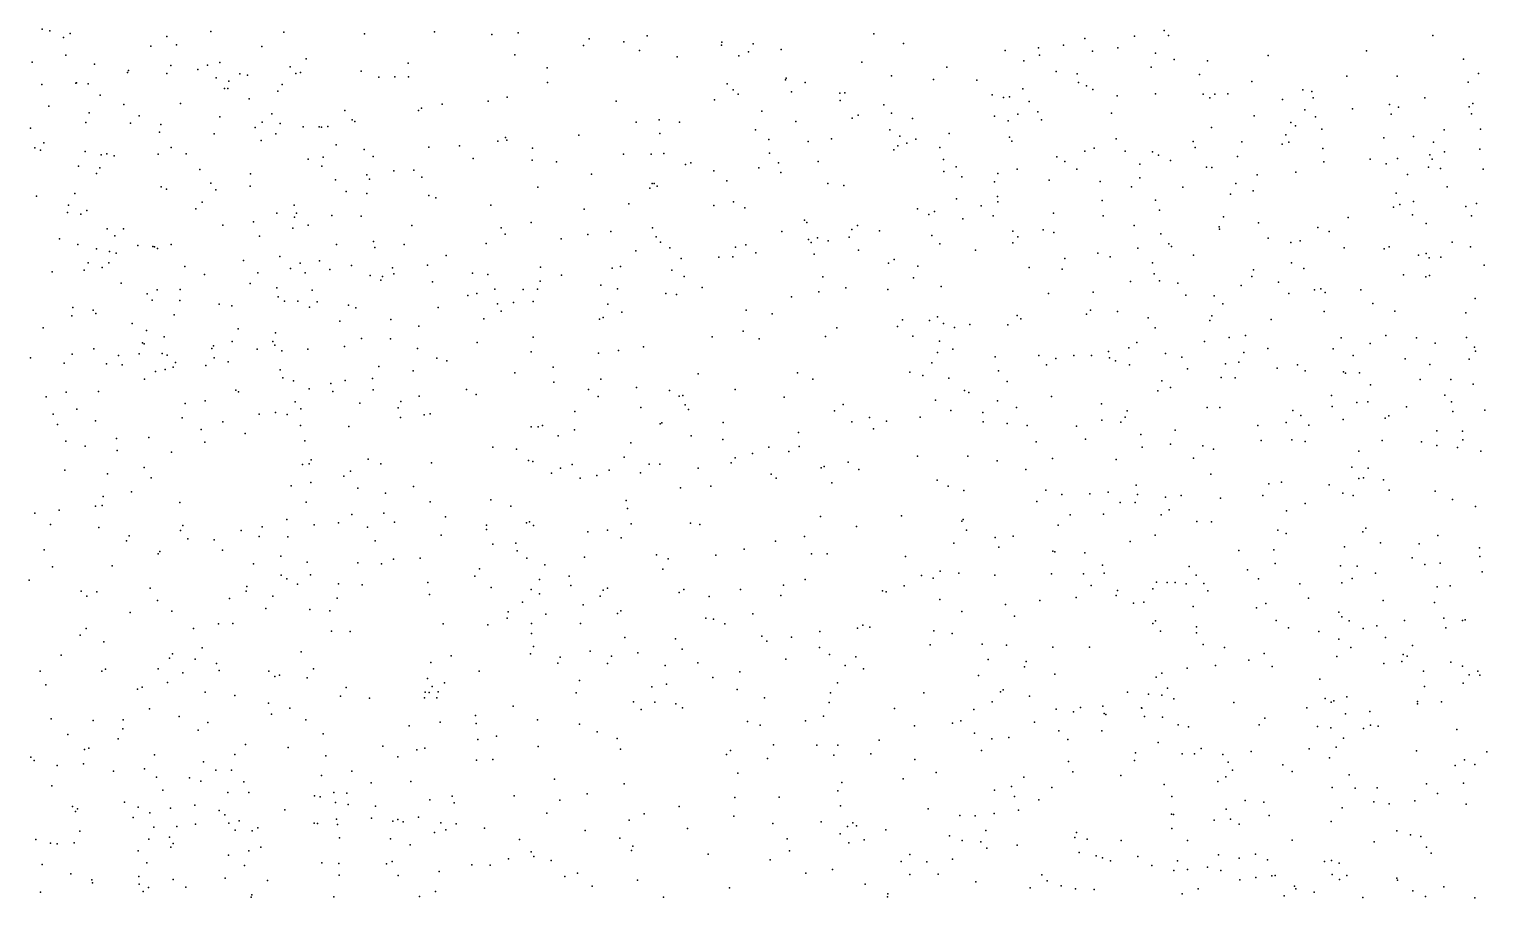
# Model space of a CAD drawing. Header units: metres. Extents: x -23.9 to 23.9, y -28.5 to 28.5.
# Drawn here: x 0 to 5.97, y 10.7 to 14.25 of the extents above; entities that cross this region are included whole.
import ezdxf

# ---------------------------------------------------------------- set-up
doc = ezdxf.new("R2010")
doc.units = ezdxf.units.M

msp = doc.modelspace()

# ---------------------------------------------------------------- linework, layer by layer
for p in [(0.0565, 14.2529, -14.2271), (0.0873, 14.246, 8.8233), (0.1436, 14.2189, -22.5882), (0.1702, 14.2345, 22.9099), (0.5672, 14.2222, -13.3144), (0.7467, 14.2429, 3.2691), (1.0461, 14.2408, 15.2876), (1.3763, 14.2333, -18.1049), (1.6631, 14.242, -26.8884), (1.8976, 14.2306, 2.5474), (2.0065, 14.2383, 6.0344), (2.2969, 14.213, -27.1264), (2.535, 14.2262, -16.9284), (3.4632, 14.2343, 5.5449), (4.3277, 14.2141, -15.9981), (4.5301, 14.2245, 14.833), (4.6525, 14.2472, 11.8706), (4.6702, 14.2273, -21.9468), (5.7531, 14.2266, -4.8214), (0.5012, 14.1835, -14.8777), (0.6062, 14.1887, -23.8839), (0.9554, 14.1816, -19.5739), (2.2738, 14.1854, 10.6928), (2.4383, 14.2006, -21.3395), (2.5027, 14.1652, 3.9692), (2.8385, 14.187, -22.3778), (2.8398, 14.2003, -25.9195), (2.9491, 14.16, 10.4048), (2.9685, 14.1929, 4.0828), (3.0832, 14.1692, -21.1179), (3.5838, 14.1947, 8.8284), (4.0011, 14.1659, 11.3462), (4.1368, 14.177, -14.4572), (4.2393, 14.1876, 3.9416), (4.3589, 14.1624, 12.5011), (4.4629, 14.1766, 3.6493), (4.6161, 14.1542, -10.8974), (5.4813, 14.1643, -9.1238), (0.0155, 14.1184, 20.1609), (0.1534, 14.1464, 22.5652), (0.2699, 14.1095, 3.1659), (0.5834, 14.1047, 2.8891), (0.7338, 14.1055, 15.5261), (0.7835, 14.1165, 15.0295), (1.0713, 14.0988, -20.3213), (1.137, 14.131, 6.936), (1.5556, 14.1131, 14.7433), (1.9925, 14.1472, 6.8659), (2.1254, 14.094, -10.7723), (2.6568, 14.14, -15.7821), (2.9105, 14.1434, -10.6276), (3.4131, 14.1183, -13.8118), (3.7616, 14.0977, 9.3967), (4.0766, 14.1227, 14.027), (4.1419, 14.146, -24.7317), (4.5989, 14.0973, 7.756), (4.693, 14.1284, -23.3164), (4.8291, 14.1226, -18.7751), (5.0785, 14.1452, 9.2881), (5.8783, 14.1305, -7.9907), (0.1962, 14.0329, 6.9659), (0.4058, 14.0752, 11.6443), (0.4093, 14.084, -17.0794), (0.5665, 14.071, 7.4217), (0.6934, 14.0883, 19.2948), (0.7694, 14.054, -26.6811), (0.8203, 14.0406, -22.5928), (0.8663, 14.07, -10.8782), (0.8978, 14.0643, 10.7608), (1.095, 14.0707, 3.1799), (1.1141, 14.0758, -10.4012), (1.3624, 14.0816, -9.869), (1.4354, 14.0559, 10.4798), (1.5006, 14.0572, -18.837), (1.5566, 14.0575, 5.9154), (2.1257, 14.0352, 3.5208), (3.101, 14.0449, -17.3031), (3.1036, 14.0522, 9.6008), (3.1809, 14.0341, -15.1655), (3.5348, 14.062, -7.9272), (3.7071, 14.0471, -21.4566), (3.8841, 14.044, 13.4687), (4.2099, 14.0802, 14.835), (4.2956, 14.0694, 12.8456), (4.3012, 14.0344, 6.3968), (4.7966, 14.0675, 4.825), (5.0109, 14.0383, 7.9919), (5.4004, 14.0603, -22.2946), (5.6071, 14.06, 6.5231), (5.8973, 14.0362, 12.3873), (5.9395, 14.0711, -13.0153), (0.0551, 14.0257, -23.3756), (0.1937, 14.0315, 8.4177), (0.2444, 14.0284, -13.638), (0.2936, 13.983, 9.6885), (0.8025, 14.0096, 18.9404), (0.8166, 14.0096, 6.0124), (1.0216, 13.9992, 9.4962), (1.0386, 14.0268, 19.2942), (1.9611, 13.9743, 6.2593), (2.8615, 14.0287, 9.934), (2.8869, 14.0044, 8.5625), (2.9072, 13.9867, -22.87), (3.1254, 13.9969, 8.145), (3.324, 13.9902, -10.3369), (3.3443, 13.9917, 7.4164), (3.9475, 13.9835, -7.6238), (3.9939, 13.9732, -15.0614), (4.018, 13.9754, 5.5826), (4.0734, 14.009, -17.9346), (4.3335, 14.0206, 6.0393), (4.3604, 14.0063, -21.476), (4.459, 13.9799, 11.3193), (4.6165, 13.9877, -9.6439), (4.8114, 13.9871, 12.0991), (4.8603, 13.9866, 3.5728), (4.9132, 13.9883, 14.9071), (5.2206, 14.0046, 12.258), (5.2572, 13.9983, -7.305), (0.0829, 13.9372, -13.188), (0.3907, 13.9438, 19.0173), (0.6229, 13.9488, 6.6163), (0.9047, 13.9671, -16.2338), (1.2957, 13.9193, -13.8034), (1.5981, 13.9194, 3.7675), (1.6105, 13.9288, 15.473), (1.6946, 13.9455, -10.2463), (1.8824, 13.9581, 14.4932), (2.4067, 13.9585, -21.9359), (2.8096, 13.9633, 8.9331), (3.0039, 13.9171, -8.2482), (3.3247, 13.9603, -16.3002), (3.5043, 13.9425, -17.9957), (4.0986, 13.9571, 8.0521), (4.1346, 13.9141, -13.1907), (4.8386, 13.9715, -23.9602), (5.1374, 13.9649, -16.0907), (5.2286, 13.9224, 3.7448), (5.2626, 13.9718, -21.8275), (5.423, 13.9267, 4.3393), (5.5752, 13.9447, -8.6487), (5.6123, 13.9334, 14.4234), (5.7203, 13.9711, 3.4476), (5.902, 13.9352, -24.0666), (5.9162, 13.9489, -14.3831), (0.2349, 13.8709, -25.384), (0.249, 13.9102, 3.5094), (0.4177, 13.8685, -15.3931), (0.4528, 13.8986, 6.2059), (0.5416, 13.862, 7.1428), (0.7836, 13.8941, -24.9056), (0.9568, 13.8721, -12.8231), (0.9963, 13.9064, 15.8805), (1.031, 13.8672, 11.6121), (1.2265, 13.8538, 3.6268), (1.3254, 13.8821, 13.4507), (1.3371, 13.875, 15.8416), (2.4888, 13.8727, -15.0784), (2.5839, 13.881, -23.2295), (2.6665, 13.8724, 4.0627), (3.1436, 13.8751, 11.8295), (3.3743, 13.8891, 2.9447), (3.3985, 13.9011, 5.5347), (3.5358, 13.9089, 11.6612), (3.6217, 13.8873, 9.1306), (3.9572, 13.897, 14.6387), (4.0129, 13.8776, 13.7778), (4.0524, 13.9052, 8.6559), (4.1492, 13.8816, -26.06), (4.4369, 13.9091, 4.5373), (5.0206, 13.8982, -3.7986), (5.1708, 13.8706, -5.7035), (5.1903, 13.8568, 4.6005), (5.2725, 13.8945, -25.1177), (5.5823, 13.9046, -14.8658), (5.9114, 13.9064, -20.97), (0.0088, 13.8481, -20.5228), (0.5361, 13.8306, 11.1459), (0.7601, 13.8245, 9.8888), (0.9283, 13.8506, 14.6295), (0.9536, 13.7973, 10.1881), (1.0138, 13.8249, -23.9735), (1.1246, 13.8527, -15.0482), (1.1908, 13.8526, 11.1662), (1.2005, 13.8512, 2.6374), (1.9233, 13.7944, -23.1876), (1.954, 13.8095, -22.0009), (1.9593, 13.798, -16.9579), (2.2545, 13.8193, -9.5147), (2.5865, 13.8258, -8.5804), (2.9786, 13.8401, 10.5773), (3.0325, 13.8013, 5.9514), (3.29, 13.8037, -13.3805), (3.5286, 13.8413, 3.6364), (3.5696, 13.8142, 8.5104), (3.6348, 13.8019, 7.7195), (3.7718, 13.826, 11.4229), (4.019, 13.8111, 13.2471), (4.0276, 13.7938, 6.6993), (4.4556, 13.8036, -18.6027), (4.8462, 13.8503, -3.2968), (5.1504, 13.8201, -21.3785), (5.2974, 13.8435, 14.584), (5.5519, 13.8082, 3.8944), (5.6737, 13.814, -4.2787), (5.799, 13.8405, -9.2723), (5.9477, 13.844, 13.0694), (0.0264, 13.7671, -14.0787), (0.0497, 13.7569, 10.3083), (0.063, 13.7872, 9.4162), (0.2325, 13.7521, -26.1898), (0.2984, 13.7378, 10.6267), (0.3216, 13.7428, 9.1037), (0.3509, 13.7341, -16.1727), (0.5316, 13.7408, 5.8588), (0.5852, 13.7685, 15.7421), (0.6454, 13.7427, 14.7904), (1.2598, 13.7793, 9.8934), (1.3749, 13.7608, -16.3854), (1.6405, 13.7691, -22.3788), (1.7656, 13.7756, 13.6725), (2.0644, 13.765, -25.8854), (2.4376, 13.7412, 1.1103), (2.5505, 13.7409, -21.0664), (2.603, 13.7434, -27.0556), (3.0352, 13.7458, -25.8025), (3.1937, 13.7929, 4.0088), (3.5445, 13.7585, 1.4665), (3.5617, 13.7748, 7.2114), (3.5978, 13.7857, -14.2539), (3.7332, 13.769, -11.1926), (4.3266, 13.7535, -20.6602), (4.3656, 13.7652, 7.4703), (4.4928, 13.7531, 15.0672), (4.6041, 13.7503, 12.7183), (4.629, 13.7371, -7.2635), (4.7705, 13.7928, -12.882), (4.7789, 13.7679, 4.5966), (4.9696, 13.7922, -15.5579), (5.1349, 13.782, 12.5882), (5.1624, 13.7907, 9.3646), (5.3015, 13.7641, -18.4071), (5.7404, 13.7385, 9.5314), (5.7553, 13.7898, 5.9073), (5.8, 13.7508, -2.2118), (5.9456, 13.761, 13.7142), (0.2054, 13.6918, 16.1427), (0.2925, 13.6845, 16.6822), (0.7021, 13.6778, 10.3983), (1.1457, 13.7202, -19.8907), (1.2011, 13.6917, 18.8103), (1.2067, 13.7292, 19.6642), (1.4121, 13.732, -10.8025), (1.5789, 13.675, -13.3209), (1.8222, 13.7232, -20.4718), (2.0639, 13.716, 1.4828), (2.1633, 13.7098, -10.206), (2.6915, 13.699, -10.8746), (2.7135, 13.706, 8.5224), (2.9919, 13.6858, 9.6527), (3.0725, 13.7057, 2.8276), (3.2342, 13.7108, 12.1412), (3.7482, 13.719, -15.4459), (3.8006, 13.6894, 8.7344), (4.0504, 13.6794, -21.9548), (4.213, 13.7306, 8.3413), (4.2451, 13.7112, 5.5721), (4.295, 13.6791, -7.718), (4.5522, 13.6997, 4.1273), (4.6776, 13.7145, 8.1188), (4.8256, 13.688, -2.4588), (4.847, 13.6861, -18.0704), (4.953, 13.732, 8.7506), (5.3062, 13.7092, 6.8561), (5.496, 13.7213, -12.7965), (5.561, 13.7013, -10.4089), (5.6075, 13.723, 7.0508), (5.7348, 13.6883, -18.112), (5.7505, 13.7208, 8.287), (5.7841, 13.6819, -12.2029), (5.9593, 13.6802, 4.4895), (0.2781, 13.6618, -19.4491), (0.7475, 13.6224, -15.943), (0.9099, 13.6609, 14.2344), (1.2576, 13.636, -20.3463), (1.3863, 13.6565, -18.2635), (1.3968, 13.6391, 19.1601), (1.4966, 13.6724, -12.7672), (1.611, 13.647, 14.8953), (2.3059, 13.6596, 2.8465), (2.5547, 13.6212, 9.0027), (2.5632, 13.6205, -9.0512), (2.8078, 13.6726, 11.6531), (2.8602, 13.6321, 10.0053), (3.0818, 13.6657, 6.3439), (3.2738, 13.6204, 1.6661), (3.7491, 13.6703, 1.0158), (3.8227, 13.6485, -10.0369), (3.9569, 13.6272, 7.2633), (3.9704, 13.6616, 7.6193), (4.1804, 13.6341, 6.3993), (4.3905, 13.629, -25.233), (4.5524, 13.6445, 8.6355), (4.9461, 13.6215, -13.684), (5.0334, 13.6571, 4.0187), (5.1921, 13.6668, -4.5862), (5.6488, 13.6581, 3.585), (0.033, 13.5692, -15.7836), (0.1894, 13.5794, 8.5628), (0.5441, 13.6068, 18.6395), (0.5651, 13.5983, 10.865), (0.7681, 13.5954, 19.9185), (0.9088, 13.6107, 16.317), (1.3017, 13.5877, 10.8873), (1.3862, 13.5803, -18.772), (1.6397, 13.5721, 14.3213), (1.6688, 13.5623, -11.154), (2.086, 13.6066, 0.8844), (2.545, 13.6013, 3.86), (2.5756, 13.6101, 1.6417), (3.3401, 13.6133, 6.6396), (3.802, 13.558, -13.4124), (3.9691, 13.5673, -13.8893), (4.5182, 13.6072, -15.0269), (4.729, 13.6056, 9.9713), (4.9244, 13.5772, -18.6165), (5.017, 13.5913, -11.7267), (5.602, 13.5819, -3.7407), (5.8109, 13.607, 14.4169), (0.1601, 13.5017, 9.6159), (0.1645, 13.5327, 10.9014), (0.2139, 13.4952, 18.856), (0.2393, 13.5102, -23.02), (0.6854, 13.5167, 11.9299), (0.7109, 13.5448, -23.029), (1.0179, 13.5, 3.0749), (1.0885, 13.5317, -26.7546), (1.0981, 13.4999, 6.9731), (1.8935, 13.5316, -19.6433), (2.276, 13.5156, 1.8385), (2.459, 13.5383, -15.5774), (2.8081, 13.5313, -22.9207), (2.888, 13.5461, 11.2255), (2.9346, 13.5214, 3.9513), (3.6422, 13.5169, 4.9592), (3.7111, 13.506, 14.0745), (3.9023, 13.5289, -18.2082), (3.971, 13.5466, 14.7049), (4.1986, 13.4999, 13.1663), (4.3982, 13.5512, 9.0356), (4.6168, 13.5523, -12.3023), (4.6336, 13.5119, -5.0747), (5.592, 13.5245, -2.5709), (5.6169, 13.5348, -24.9743), (5.6741, 13.5473, -11.4841), (5.8873, 13.5262, -7.1934), (5.9317, 13.5396, -16.0775), (0.3887, 13.4354, 15.2437), (0.7959, 13.4503, 5.0661), (0.9212, 13.4646, 5.5981), (1.0826, 13.4381, 19.8675), (1.0894, 13.4833, 3.4134), (1.1451, 13.4509, -14.604), (1.2426, 13.4897, 14.2041), (1.3622, 13.4879, 5.8027), (1.5701, 13.4487, 6.1193), (1.9369, 13.4392, 3.7001), (2.0591, 13.4609, -13.3674), (2.5558, 13.4393, 3.2273), (3.1784, 13.4715, -9.9572), (3.1886, 13.4613, 8.2177), (3.3964, 13.4496, -20.9585), (3.6882, 13.4941, -26.1374), (3.8269, 13.4759, -7.8934), (3.9511, 13.4887, 1.633), (4.4023, 13.4885, -10.256), (4.5294, 13.4486, -4.0108), (4.8772, 13.4434, 12.6366), (4.8946, 13.484, -24.8164), (5.0384, 13.4604, 14.8286), (5.281, 13.4404, 8.7303), (5.4059, 13.4822, -21.8295), (5.6689, 13.493, -23.9553), (5.7257, 13.4571, -5.7543), (5.9106, 13.4881, -24.4031), (0.1276, 13.3941, -20.0205), (0.3229, 13.4347, 6.669), (0.3534, 13.4072, -15.3551), (0.9468, 13.4056, 16.7342), (1.4132, 13.3829, 6.7951), (1.8744, 13.3755, 2.5477), (1.9525, 13.414, -20.9685), (2.1815, 13.3948, -27.078), (2.2914, 13.4126, -23.1391), (2.3857, 13.424, -9.8809), (2.5718, 13.4028, 8.6019), (2.5887, 13.3808, 3.5799), (3.0853, 13.4241, 3.0611), (3.1955, 13.3916, -11.8351), (3.2063, 13.3798, 9.7062), (3.2325, 13.3984, 12.3102), (3.2758, 13.3866, -9.4594), (3.3624, 13.4009, 6.3376), (3.3723, 13.4333, 5.614), (3.4864, 13.427, 3.9689), (3.7002, 13.4087, -11.5731), (4.0321, 13.4259, -15.8235), (4.0324, 13.3775, -21.5033), (4.0526, 13.4028, 1.0171), (4.157, 13.4312, -21.019), (4.1998, 13.4209, 12.4838), (4.6388, 13.4147, 9.2463), (4.8794, 13.4345, -24.1138), (5.078, 13.3967, -23.4192), (5.1707, 13.3794, -14.9635), (5.2097, 13.3858, 12.7411), (5.3279, 13.4245, -21.05), (5.8316, 13.3805, 4.1751), (0.202, 13.3713, -12.7041), (0.2781, 13.3534, 6.0551), (0.3317, 13.3432, 8.0214), (0.3596, 13.3357, 15.6889), (0.4476, 13.367, -25.6037), (0.5099, 13.3634, 9.2185), (0.5157, 13.3618, 16.9952), (0.5285, 13.3554, -16.3888), (0.5846, 13.3709, -19.7812), (1.0296, 13.3227, 1.3651), (1.262, 13.3713, 2.6767), (1.4192, 13.3594, -14.0181), (1.539, 13.3711, 11.0799), (1.7106, 13.3256, 15.2197), (2.4874, 13.3449, 0.6872), (2.6278, 13.3574, -11.7173), (2.8273, 13.3188, 9.7764), (2.8853, 13.3206, 12.1499), (2.8965, 13.3597, -14.7843), (2.9379, 13.3705, -11.3113), (2.9799, 13.3366, 0.9218), (3.2178, 13.3323, -16.9979), (3.4004, 13.3475, 5.9511), (3.7328, 13.3733, 3.5958), (3.8795, 13.3484, 8.8364), (4.3807, 13.3364, 12.886), (4.4304, 13.3212, 4.9561), (4.5446, 13.3559, 12.4263), (4.6708, 13.3733, 14.9834), (4.6816, 13.3635, -22.5351), (4.7719, 13.3281, -17.6897), (5.3889, 13.3572, -12.1706), (5.5531, 13.353, 5.8237), (5.5737, 13.3617, 9.1396), (5.6944, 13.3277, -21.4222), (5.7253, 13.3339, 8.7787), (5.738, 13.3169, 16.0166), (5.7852, 13.3191, 13.4636), (5.9065, 13.3611, -10.7949), (0.0973, 13.2589, 19.1111), (0.2288, 13.2656, 11.8632), (0.2448, 13.2964, -14.7489), (0.3016, 13.2769, 19.7594), (0.3288, 13.2963, 7.0826), (0.6408, 13.2813, -10.8842), (0.8805, 13.306, -20.1624), (1.0739, 13.2724, 12.0137), (1.1134, 13.2943, 16.404), (1.1926, 13.3041, -25.6189), (1.2345, 13.2694, 5.4077), (1.3229, 13.2859, -19.3885), (1.4908, 13.2756, 19.6742), (1.6349, 13.2862, -18.0529), (2.0977, 13.2784, -12.423), (2.3904, 13.274, -22.252), (2.4246, 13.2807, -21.1565), (2.6359, 13.2658, 1.8583), (2.6738, 13.3141, 11.5319), (3.5227, 13.2944, -16.5676), (3.5465, 13.3096, 3.1139), (3.6429, 13.2832, 1.9426), (4.0995, 13.2774, 4.7534), (4.2345, 13.2701, -0.4961), (4.2448, 13.3145, -15.312), (4.605, 13.2961, -5.7811), (5.0177, 13.2675, -6.0782), (5.1737, 13.2961, -22.3021), (5.2249, 13.2726, -17.5282), (5.9631, 13.2869, -14.2694), (0.3796, 13.2129, 8.6204), (0.7207, 13.2486, 1.6076), (0.9079, 13.2118, 14.7169), (0.9393, 13.255, -24.659), (1.1329, 13.2557, 2.2492), (1.4003, 13.2439, -26.2896), (1.4434, 13.2247, -22.7543), (1.4508, 13.2406, 1.2838), (1.4963, 13.2508, 2.1816), (1.6549, 13.2182, -22.3274), (1.8188, 13.2543, -26.7232), (1.8821, 13.249, 19.2488), (2.0956, 13.2206, 19.8015), (2.1832, 13.2453, 3.2232), (2.344, 13.2051, -26.6506), (2.6865, 13.2402, -13.2656), (3.2542, 13.2383, -13.7564), (3.6255, 13.2348, 12.2801), (3.7393, 13.1997, 14.5147), (4.514, 13.2201, -9.1815), (4.6113, 13.2516, -3.0247), (4.6333, 13.2219, 5.3513), (4.7081, 13.2123, 9.6053), (4.9671, 13.2037, -22.9968), (5.011, 13.2404, -15.4351), (5.1198, 13.2169, 6.431), (5.6325, 13.247, -3.2451), (5.7245, 13.2385, -8.5121), (5.7393, 13.2449, 11.6679), (0.4857, 13.1695, 18.6686), (0.5063, 13.1434, -26.1059), (0.5272, 13.1852, 7.642), (0.6195, 13.1423, 4.6788), (0.6212, 13.1863, 19.8993), (1.0167, 13.1936, 4.7602), (1.0224, 13.1568, -23.6878), (1.0491, 13.1389, 10.6724), (1.1034, 13.1386, 3.9485), (1.1626, 13.1837, -11.5639), (1.183, 13.1369, -12.2483), (1.7998, 13.1628, 20.0052), (1.8363, 13.1702, 0.776), (1.9101, 13.1881, -23.3099), (2.027, 13.1865, -11.4824), (2.0678, 13.1375, 10.388), (2.0858, 13.1882, -16.5143), (2.4131, 13.1895, -14.5694), (2.6105, 13.1702, -22.6782), (2.6539, 13.166, 9.2558), (2.7599, 13.1957, 10.1935), (3.1261, 13.1568, 1.8642), (3.2376, 13.1772, 4.2216), (3.3485, 13.1938, -14.4423), (3.5196, 13.1873, 0.6108), (4.1788, 13.1701, 1.6324), (4.3613, 13.1763, -18.1616), (4.7403, 13.1632, -12.8698), (4.8566, 13.1617, 10.1624), (5.1634, 13.1701, -13.5134), (5.2676, 13.1859, 6.0708), (5.2943, 13.19, 6.9072), (5.312, 13.1749, -24.2887), (5.4578, 13.186, 13.3061), (5.9256, 13.1501, 12.282), (0.1771, 13.0788, 5.0308), (0.1813, 13.1137, 5.4326), (0.2652, 13.1026, -12.2303), (0.2756, 13.0887, 2.8357), (0.5964, 13.0829, 15.0967), (0.7805, 13.1273, 4.2401), (0.8327, 13.1198, -25.2331), (1.1516, 13.1144, 6.8985), (1.3103, 13.1233, 14.8167), (1.3413, 13.112, 3.2608), (1.6782, 13.1133, -20.6936), (1.9216, 13.1281, 3.4144), (1.9366, 13.0985, 2.9145), (1.9863, 13.1342, -17.3986), (2.3731, 13.1263, -13.701), (2.4302, 13.0945, 9.5874), (2.9398, 13.1023, 11.1104), (3.0458, 13.0879, -20.6006), (4.0497, 13.0799, -9.649), (4.3335, 13.0865, 14.7685), (4.3504, 13.1021, -7.4755), (4.4606, 13.0969, 2.0508), (4.8471, 13.0791, 1.9531), (4.893, 13.1287, 12.7746), (5.3081, 13.0966, 14.4538), (5.5074, 13.1293, -10.3806), (5.5976, 13.0989, 7.0653), (5.8875, 13.092, 9.5289), (0.0602, 13.0303, 7.0475), (0.4243, 13.0481, 3.1612), (0.484, 13.0196, 5.907), (0.8584, 13.0263, 2.478), (1.2752, 13.0576, 15.734), (1.4845, 13.0643, -16.349), (1.5988, 13.0374, 10.4323), (1.8652, 13.0674, 10.9243), (2.3394, 13.0653, 10.6311), (2.3546, 13.0723, 19.6195), (3.3119, 13.0307, 5.1783), (3.5601, 13.0359, 9.5507), (3.5808, 13.0623, 13.9833), (3.6912, 13.0596, -18.2866), (3.7232, 13.0748, 8.5929), (3.748, 13.0483, 4.7505), (3.7935, 13.0314, -13.6772), (3.8563, 13.0434, -9.1656), (4.0116, 13.0419, 9.1244), (4.0649, 13.0664, -12.9074), (4.5863, 13.0713, 5.6936), (4.6146, 13.0296, -5.0707), (4.8398, 13.0598, 1.4938), (5.091, 13.0642, 11.9193), (0.4668, 12.9682, 2.3431), (0.4738, 12.965, 8.9863), (0.5558, 12.9931, -23.2822), (0.8345, 12.9746, -15.8356), (1.0014, 12.9745, 3.5593), (1.0092, 12.9596, 15.9782), (1.012, 13.0101, 2.9943), (1.3644, 12.9864, 4.188), (1.4825, 12.985, 11.6313), (1.8384, 12.9697, 18.9553), (2.0678, 12.9921, -12.0236), (2.8011, 12.9938, -15.9958), (2.9275, 13.0166, 2.9487), (2.9937, 12.985, -15.4886), (3.2649, 12.9942, 12.4058), (3.622, 12.9962, 5.9971), (3.7324, 12.9758, 0.0488), (4.5406, 12.9702, -0.7621), (4.8172, 12.9745, -0.0085), (4.9188, 12.9911, -21.4453), (4.985, 12.998, -4.5495), (5.3771, 12.9889, 9.6954), (5.4963, 12.966, 12.8325), (5.5598, 12.9989, 15.3752), (5.686, 12.9886, 14.1049), (5.7626, 12.9671, 13.2194), (5.8912, 12.9902, -12.5041), (0.0086, 12.9073, 9.6385), (0.1792, 12.9222, -25.3766), (0.2675, 12.9447, -15.9021), (0.3687, 12.917, -24.3986), (0.453, 12.9233, 6.5229), (0.5475, 12.9253, -23.9521), (0.5677, 12.9185, -11.7479), (0.7509, 12.9454, 1.2631), (0.7584, 12.9558, 3.3007), (0.7607, 12.9068, 11.9249), (0.9366, 12.9431, 15.6104), (1.0385, 12.9353, 16.7026), (1.145, 12.9427, -15.1087), (1.295, 12.9536, 4.8512), (1.5939, 12.9449, -19.1361), (1.673, 12.906, 10.1233), (2.0588, 12.9319, 10.0636), (2.3355, 12.9263, -16.1759), (2.4166, 12.9366, 10.2926), (2.5193, 12.9523, 3.4261), (3.7237, 12.9296, -8.1471), (3.7858, 12.942, -16.1962), (3.9593, 12.9119, -11.5818), (4.139, 12.9165, 12.3159), (4.2085, 12.904, 0.4033), (4.2827, 12.9171, 9.3804), (4.3548, 12.9171, 4.871), (4.4237, 12.9338, -3.7372), (4.4281, 12.907, -12.1378), (4.508, 12.9486, 12.4119), (4.6574, 12.9244, -22.1326), (4.7246, 12.9102, -4.103), (4.9788, 12.9296, 9.9455), (5.0766, 12.9459, -10.4905), (5.3441, 12.944, -15.6257), (5.4261, 12.9167, -21.1072), (5.6398, 12.9036, -3.5862), (5.9019, 12.9016, 11.8679), (5.9227, 12.9504, -19.3965), (5.9273, 12.9344, -14.7935), (0.1461, 12.8856, 17.1896), (0.3201, 12.8824, 19.393), (0.3843, 12.879, 11.5802), (0.52, 12.8508, 3.6096), (0.5604, 12.8599, 15.7258), (0.5926, 12.8684, 7.8754), (0.6021, 12.8878, 10.8391), (0.7262, 12.8759, 16.9598), (0.818, 12.8903, 7.5872), (1.0306, 12.8579, 15.2855), (1.4355, 12.8721, 5.357), (1.5753, 12.8537, 1.0812), (1.7139, 12.8944, -11.7396), (1.9916, 12.8461, 20.1973), (2.1499, 12.8691, 0.6554), (2.7431, 12.8412, 20.605), (3.1499, 12.8455, -12.5623), (3.6103, 12.8479, 3.0379), (3.6998, 12.8865, 0.6679), (3.9736, 12.8544, 13.5027), (4.1707, 12.8787, 1.1869), (4.4525, 12.8945, 13.4009), (4.5098, 12.8788, -14.0451), (4.7479, 12.8619, 12.9392), (4.9036, 12.8833, -8.1993), (4.9581, 12.8898, 12.3008), (5.1155, 12.8651, 11.4486), (5.198, 12.8792, -6.9797), (5.2301, 12.8538, -19.0779), (5.3862, 12.8499, -12.3374), (5.3954, 12.8441, 6.3479), (5.4523, 12.8462, 13.8982), (5.7403, 12.8793, -15.3225), (0.4759, 12.8203, 19.0097), (1.0419, 12.8254, 6.6786), (1.085, 12.8131, 5.9608), (1.1504, 12.7799, -20.5081), (1.2392, 12.8021, -13.9066), (1.2975, 12.8141, 19.9612), (1.4095, 12.8219, 24.1917), (2.1519, 12.807, 23.3324), (2.345, 12.8197, 20.5244), (2.4913, 12.7863, 11.0463), (2.8944, 12.7782, 8.9744), (3.2132, 12.8192, -16.2587), (3.6634, 12.8349, -20.7382), (3.77, 12.8244, 8.8817), (4.0087, 12.8097, 14.6558), (4.6421, 12.8137, 9.5551), (4.6785, 12.7855, -7.1535), (4.8858, 12.8268, 1.2455), (4.9426, 12.8253, 14.8255), (5.4979, 12.7967, 6.0035), (5.7001, 12.8181, 0.4699), (5.8267, 12.8191, 6.8398), (5.918, 12.7993, -24.5149), (0.0723, 12.748, 5.276), (0.1547, 12.7671, 3.2552), (0.2867, 12.7689, 9.2969), (0.6414, 12.7197, 19.3099), (0.7236, 12.7313, 6.325), (0.8495, 12.7745, 7.0717), (0.8597, 12.7675, 18.9946), (1.0924, 12.7269, 6.3192), (1.2474, 12.769, 19.2138), (1.3578, 12.7216, 11.2797), (1.4118, 12.7761, 10.3194), (1.5253, 12.7278, 23.5584), (1.6009, 12.7506, -18.3494), (1.7948, 12.778, 11.1775), (1.8336, 12.7576, 24.1841), (2.2937, 12.7777, -23.3766), (2.3335, 12.7483, 20.1822), (2.6254, 12.7738, 23.6621), (2.6651, 12.7507, -12.7403), (2.6798, 12.7523, -20.6852), (3.095, 12.7463, -17.8417), (3.7154, 12.7339, 13.8738), (3.8336, 12.7738, 3.3695), (3.8524, 12.7658, -20.13), (3.9692, 12.7318, 0.94), (4.191, 12.7495, -14.6567), (4.3948, 12.7193, 14.7108), (4.626, 12.7717, -17.8832), (5.3379, 12.7527, 9.146), (5.442, 12.7239, 11.6641), (5.4864, 12.7268, 14.4238), (5.8018, 12.7543, -0.1103), (5.8287, 12.7269, -18.9314), (0.1013, 12.6765, 6.7547), (0.1985, 12.697, 14.2513), (0.6301, 12.6613, 11.1082), (0.9455, 12.6759, 10.956), (1.0119, 12.6832, 16.3568), (1.0602, 12.6754, 23.8377), (1.1156, 12.698, 1.0763), (1.5145, 12.7023, 3.7828), (1.5239, 12.6623, 18.9387), (1.6207, 12.674, 24.4454), (1.6448, 12.6784, 2.2782), (2.2379, 12.687, 9.6138), (2.509, 12.7039, 19.6134), (2.6904, 12.7145, 0.8922), (2.7039, 12.6958, 12.0573), (3.3018, 12.6896, 1.8132), (3.3378, 12.7161, 4.2148), (3.4451, 12.6634, -25.1096), (3.6527, 12.6637, -0.5541), (3.7782, 12.691, 14.3631), (3.9098, 12.6833, -21.8162), (4.0479, 12.7035, -12.3313), (4.4921, 12.6644, 5.4666), (4.5006, 12.69, 2.4026), (4.828, 12.7045, -11.6957), (4.8803, 12.7044, -12.6868), (5.1788, 12.6916, 0.1497), (5.2125, 12.6714, -3.2452), (5.34, 12.708, -4.8957), (5.5572, 12.66, 15.3389), (5.5723, 12.6703, -24.9251), (5.6444, 12.7067, 12.1905), (5.8339, 12.6868, 15.1248), (5.9657, 12.6933, -0.9937), (0.1184, 12.6345, 15.751), (0.2744, 12.6497, 14.8047), (0.7068, 12.6135, 1.3217), (0.7964, 12.6451, 15.965), (1.1138, 12.63, 3.2785), (1.3121, 12.6262, -22.8355), (2.0591, 12.6247, 23.9431), (2.0872, 12.6253, 20.6423), (2.1058, 12.6308, 11.2447), (2.2369, 12.612, 19.0096), (2.5874, 12.6365, -22.4571), (2.5943, 12.6414, 3.7467), (2.845, 12.6428, -17.4156), (3.1543, 12.601, 0.9582), (3.3729, 12.6449, 8.9011), (3.4609, 12.6171, 5.4572), (3.5154, 12.648, -12.9005), (3.9103, 12.6455, 12.3135), (4.0084, 12.638, -8.6537), (4.0914, 12.6307, -13.4841), (4.2933, 12.6275, 12.4332), (4.3969, 12.6521, 5.0967), (4.4751, 12.6438, -18.6343), (4.697, 12.6108, 12.4763), (5.0356, 12.6295, 12.694), (5.1521, 12.6419, -17.5628), (5.2445, 12.6317, -13.6461), (5.386, 12.6549, 12.7146), (5.7685, 12.6086, -13.6183), (5.8737, 12.6071, -21.0305), (0.153, 12.5656, -19.6772), (0.2322, 12.5451, 4.1016), (0.3604, 12.5771, 16.8128), (0.4932, 12.5813, 8.0379), (0.7221, 12.5616, 16.7125), (0.8882, 12.5974, 11.5772), (1.1322, 12.5672, -19.811), (1.902, 12.541, -17.7166), (2.1694, 12.5885, 22.8835), (2.4674, 12.5585, 1.6851), (2.7152, 12.5885, 19.9382), (2.8449, 12.5726, 12.4121), (3.0323, 12.5411, 4.1135), (3.1566, 12.5446, 20.5922), (4.1272, 12.5627, 8.7997), (4.3296, 12.5739, 13.5086), (4.5563, 12.5936, -20.6417), (4.5622, 12.542, -17.3956), (4.6774, 12.5541, 14.8895), (4.811, 12.5473, -7.6936), (5.049, 12.5683, 9.0326), (5.1747, 12.5712, -4.3309), (5.2292, 12.5641, 6.0505), (5.5453, 12.5689, -7.1916), (5.7056, 12.5638, 13.9899), (5.7685, 12.5488, 16.316), (5.8539, 12.54, 9.4223), (5.8756, 12.5711, -20.5057), (0.364, 12.5282, 24.4643), (0.586, 12.5215, 1.8129), (1.1585, 12.4898, 24.4722), (1.3912, 12.492, 4.5343), (1.999, 12.5328, -13.4858), (2.0489, 12.4865, 1.0677), (2.0659, 12.4822, 9.8938), (2.4396, 12.5001, 11.4808), (2.8944, 12.4974, 23.7745), (2.9665, 12.5156, 21.7492), (3.1152, 12.5235, -24.5717), (3.6418, 12.5046, 8.7126), (3.8484, 12.5045, 1.5985), (3.9686, 12.4854, -20.6859), (4.1952, 12.4945, 1.1703), (4.4561, 12.4903, 9.1115), (4.7716, 12.4959, -8.9753), (4.8548, 12.5327, -13.181), (5.4494, 12.5249, -25.3779), (5.9497, 12.5254, -18.1227), (0.1483, 12.4469, 24.049), (0.3232, 12.4316, -20.1507), (0.4734, 12.4577, 14.4653), (1.1223, 12.47, -15.6887), (1.15, 12.4737, 23.477), (1.2924, 12.4233, 2.7659), (1.3197, 12.4435, 5.4551), (1.4433, 12.4727, 20.1089), (1.6509, 12.4771, -22.235), (2.1421, 12.4351, -18.2529), (2.1795, 12.4552, -20.7053), (2.2276, 12.4699, -22.1998), (2.3276, 12.4251, -16.0736), (2.3782, 12.4478, 21.7416), (2.5075, 12.436, 21.1073), (2.5419, 12.4719, 23.9837), (2.5868, 12.4719, 22.1614), (2.7427, 12.4553, -25.3429), (2.8786, 12.4779, -13.3144), (3.0427, 12.431, 22.1206), (3.2471, 12.4562, 1.3598), (3.2598, 12.4626, -12.1217), (3.358, 12.4794, -18.2717), (3.4011, 12.4496, -20.0859), (4.0855, 12.4494, 5.6718), (4.843, 12.4304, -0.6683), (5.4205, 12.4592, 14.6473), (5.4882, 12.4551, 15.8151), (0.5031, 12.4163, 4.5853), (1.0765, 12.3834, 7.2483), (1.1571, 12.397, -23.7717), (1.3488, 12.373, 1.2174), (1.5776, 12.38, -19.8125), (2.2598, 12.4142, 1.4344), (2.6707, 12.3746, 22.751), (2.7951, 12.3814, 3.5984), (3.0626, 12.415, 20.915), (3.2905, 12.3957, 3.1704), (3.7227, 12.4064, -21.4217), (3.7673, 12.3816, 12.4848), (3.8312, 12.3645, 4.8836), (4.1673, 12.365, 2.2961), (4.5378, 12.3857, -25.3057), (5.0803, 12.3914, 2.2014), (5.1334, 12.3986, -7.3894), (5.3283, 12.3869, -12.4758), (5.4494, 12.4131, -3.7941), (5.4683, 12.4154, 6.7291), (5.5502, 12.4082, 14.311), (5.5739, 12.3652, 0.8883), (5.7623, 12.3607, -6.8308), (0.3012, 12.3023, 3.7719), (0.3062, 12.34, 15.0323), (0.4214, 12.3588, 6.7145), (0.6196, 12.3143, 16.1567), (1.1371, 12.3166, 6.7425), (1.4625, 12.3532, 6.9526), (1.6457, 12.3174, -13.1129), (1.8945, 12.3264, 20.2774), (1.9759, 12.3005, 20.7757), (2.4481, 12.3229, -17.5697), (4.1304, 12.3192, 3.5445), (4.2324, 12.3472, 14.4556), (4.3472, 12.3498, -19.2024), (4.4225, 12.3574, 14.7433), (4.4722, 12.3153, 12.4023), (4.534, 12.3154, 5.5581), (4.5431, 12.3483, 2.4288), (4.6582, 12.3367, -11.2334), (4.7218, 12.3441, -21.503), (4.8831, 12.3325, 12.3346), (5.0559, 12.344, -8.3084), (5.2297, 12.3101, 1.8282), (5.384, 12.3537, 9.01), (5.4263, 12.3436, -0.4124), (5.8327, 12.3266, 14.8299), (0.026, 12.2708, 20.5733), (0.1261, 12.2833, 15.4045), (0.2742, 12.3001, 5.2151), (1.0587, 12.2455, 2.2908), (1.3245, 12.2664, 10.5636), (1.4563, 12.2718, 10.9705), (1.7088, 12.2556, -20.6618), (2.4539, 12.2907, -22.8125), (3.2445, 12.2571, 3.757), (3.5766, 12.2597, -11.7788), (3.8289, 12.2459, 2.9755), (4.2675, 12.2647, 4.5317), (4.4031, 12.2671, 13.7558), (4.6397, 12.2646, 1.1033), (4.6726, 12.285, -21.0107), (5.1526, 12.2813, 11.8587), (5.9272, 12.2984, -24.2947), (0.0897, 12.2248, 17.034), (0.2882, 12.2121, 4.1362), (0.6222, 12.2005, 24.8172), (0.6321, 12.2206, 24.082), (0.8706, 12.1997, 1.8306), (0.9568, 12.2151, -23.3288), (1.1705, 12.2233, 3.4517), (1.2703, 12.2319, -14.2181), (1.3894, 12.2139, 2.0917), (1.4997, 12.2345, 4.2928), (1.6911, 12.1816, 24.6488), (1.8759, 12.2047, 8.3205), (1.8765, 12.2225, 22.9719), (2.0406, 12.2316, 24.4279), (2.053, 12.2356, -19.4716), (2.0694, 12.2201, -18.7159), (2.2912, 12.1942, 10.0233), (2.3721, 12.201, 21.3633), (2.469, 12.2282, 22.3677), (2.7115, 12.2306, 12.0043), (2.7503, 12.2249, 9.2843), (3.3913, 12.2169, -13.305), (3.8232, 12.2384, -18.1362), (3.8422, 12.201, 5.5383), (4.2179, 12.2221, 8.8241), (4.7863, 12.2372, -10.0094), (4.8462, 12.2353, -1.1081), (5.1178, 12.2013, 5.9864), (5.1512, 12.1874, -13.0971), (5.4653, 12.1946, 5.5504), (5.478, 12.2102, -17.4615), (0.402, 12.1577, 8.0189), (0.4131, 12.1778, 3.405), (0.6533, 12.1663, 15.5962), (0.7604, 12.1617, 4.9479), (0.945, 12.176, 5.5134), (1.0626, 12.1749, 5.1341), (1.4206, 12.1584, 7.8977), (1.9019, 12.1449, -13.9091), (1.9961, 12.1481, -15.8634), (2.4281, 12.1699, 9.6045), (2.9316, 12.1239, 12.3596), (3.0595, 12.1572, 23.0652), (3.1788, 12.1758, 9.0986), (3.7904, 12.1483, -0.0868), (3.9603, 12.1715, -0.6451), (3.9748, 12.1315, 1.7219), (4.033, 12.1764, 3.8934), (4.5123, 12.155, -25.8393), (4.6159, 12.1808, 12.785), (5.391, 12.1332, 15.2041), (5.5387, 12.15, -18.974), (5.6966, 12.1454, 6.8476), (5.7729, 12.1803, 12.2961), (5.9442, 12.1294, -18.5738), (0.0637, 12.1211, 8.0277), (0.5312, 12.1042, 14.5748), (0.5384, 12.1144, 2.2422), (0.7946, 12.1193, 24.5142), (0.9212, 12.0633, -14.9432), (1.0331, 12.0949, 4.5874), (1.1411, 12.0712, 24.5359), (1.3491, 12.0684, -24.8709), (1.4465, 12.0638, 8.5631), (1.495, 12.0826, 6.5633), (1.6047, 12.0867, 19.214), (2.0014, 12.1169, 7.8851), (2.0412, 12.0865, 19.2098), (2.2776, 12.0904, -24.8499), (2.5731, 12.1003, -20.6926), (2.621, 12.0837, 11.6717), (2.8156, 12.0998, -17.8166), (3.2073, 12.1043, 20.7712), (3.2718, 12.105, -24.363), (3.5928, 12.0931, 3.9604), (4.1957, 12.1154, 1.3033), (4.204, 12.1125, 12.0553), (4.3271, 12.1085, -17.3259), (4.9577, 12.1179, 1.3204), (5.101, 12.1205, -5.041), (5.1071, 12.0652, 12.6907), (5.6675, 12.0881, -3.3478), (5.7821, 12.0661, 9.473), (5.9445, 12.0944, 11.2569), (0.0985, 12.0514, 6.8879), (0.3423, 12.0551, 14.0711), (1.0345, 12.017, -15.5199), (1.1553, 12.0191, 6.4576), (1.8283, 12.0137, 19.8728), (1.8481, 12.0435, 8.6177), (2.1151, 12.0594, 22.0658), (2.2152, 12.0126, 11.0265), (2.5992, 12.0421, 10.0164), (3.658, 12.0157, 12.356), (3.7063, 12.0056, -19.9003), (3.7352, 12.0337, -24.609), (3.8115, 12.0255, -11.3679), (3.9588, 12.0167, -19.494), (4.1904, 12.0232, 5.7706), (4.322, 12.0234, -18.8531), (4.4, 12.0582, 3.3408), (4.406, 12.0257, 13.2561), (4.7551, 12.0527, 2.2546), (4.7836, 12.0175, 4.6709), (4.994, 12.039, 9.0665), (5.0388, 12.0023, 10.3007), (5.3742, 12.0562, -20.3942), (5.4225, 12.0042, -6.5976), (5.4422, 12.0547, -16.5726), (5.5177, 12.0253, -4.2364), (5.7204, 12.0607, 12.6444), (5.9546, 12.0311, 10.9112), (0.0028, 11.9967, 16.7774), (0.2159, 11.9525, -23.2044), (0.2798, 11.9495, 23.7598), (0.498, 11.9635, 6.8759), (0.8917, 11.952, 23.8116), (0.8951, 11.9711, 3.569), (1.0583, 12.0018, 23.4938), (1.102, 11.98, 7.726), (1.2701, 11.9815, 3.7226), (1.3673, 11.978, -22.8535), (1.6359, 11.9879, -24.3781), (1.895, 11.9671, -25.4435), (2.059, 11.9581, -14.9393), (2.0927, 11.999, 19.5876), (2.2214, 11.9755, 8.2215), (2.3547, 11.9557, 21.0995), (2.3724, 11.9642, 10.3638), (2.6655, 11.9465, -25.4695), (2.6843, 11.9592, 19.8305), (2.9165, 11.9591, 12.0583), (3.0927, 11.9764, 20.0543), (3.1819, 11.9991, 3.5186), (3.4978, 11.9528, 8.8736), (3.5127, 11.9486, -18.4642), (3.5876, 11.973, 5.0114), (4.3534, 11.9748, 3.7553), (4.461, 11.955, -16.8882), (4.6053, 11.9619, -10.9397), (4.6204, 11.988, -12.2754), (4.6648, 11.9877, 12.0077), (4.6978, 11.9876, 11.5473), (4.7422, 11.9817, 10.9674), (4.8151, 11.9837, -5.7117), (4.8305, 11.9529, 14.6714), (5.2078, 11.9823, -1.2964), (5.3798, 11.986, 13.901), (5.7698, 11.9702, -19.5089), (5.824, 11.974, 14.5164), (0.2386, 11.932, 2.6396), (0.5281, 11.9131, 25.0062), (0.8237, 11.9215, 6.554), (1.0008, 11.9311, 2.9278), (1.2644, 11.9229, 5.821), (1.6421, 11.9387, 10.3296), (2.023, 11.9071, 10.2083), (2.0935, 11.9411, 21.6227), (2.2721, 11.8953, 19.9281), (2.3418, 11.9313, -13.9719), (2.7889, 11.9297, 8.4245), (3.0816, 11.934, -12.0688), (3.7335, 11.9171, -25.9674), (4.0019, 11.8978, 8.8637), (4.1422, 11.9142, 2.8571), (4.292, 11.9264, 9.0748), (4.4554, 11.9337, -0.1548), (4.5262, 11.9022, 14.3713), (4.5692, 11.9063, -16.4267), (4.7713, 11.8886, -8.3483), (5.0308, 11.8833, -25.9441), (5.0681, 11.9011, -24.7512), (5.2434, 11.9235, 11.4294), (5.5494, 11.914, -17.1016), (5.7589, 11.9051, 5.5318), (0.4171, 11.8643, 16.5852), (0.5877, 11.8703, 2.4937), (0.9717, 11.8809, 6.16), (1.1531, 11.8773, 8.4771), (1.2351, 11.8714, 4.0684), (1.9614, 11.8418, 10.8363), (1.9654, 11.8675, -15.405), (2.1198, 11.8582, -18.2441), (2.4124, 11.8605, 8.4823), (2.4263, 11.8713, 11.4219), (2.7751, 11.8409, 22.8722), (2.806, 11.8371, 10.653), (2.9671, 11.8591, -13.3184), (3.823, 11.8686, 4.5656), (4.0394, 11.8501, -25.4196), (4.6161, 11.8308, 1.9635), (5.1112, 11.8323, -11.7198), (5.3681, 11.8656, -8.0624), (5.3795, 11.8463, 10.3456), (5.4096, 11.8308, 1.3705), (5.6366, 11.8313, -0.9873), (5.7978, 11.8415, 1.9548), (5.8741, 11.8322, -4.5601), (5.8845, 11.8343, -10.4919), (0.212, 11.771, 16.9615), (0.237, 11.7993, -15.9237), (0.6762, 11.7987, 2.8536), (0.7789, 11.8178, 5.5586), (0.8366, 11.8201, 4.2074), (1.2413, 11.7875, 5.4495), (1.3184, 11.7862, 6.2284), (1.6986, 11.8182, -19.6768), (1.8817, 11.8143, 6.914), (2.0607, 11.8199, 20.7292), (2.0612, 11.7784, 24.1312), (2.2607, 11.8192, 22.3369), (2.8522, 11.8181, 23.7763), (3.0041, 11.7673, -27.3811), (3.1259, 11.7638, 20.3773), (3.2415, 11.7872, 21.3795), (3.3958, 11.8009, 3.969), (3.418, 11.8126, 21.7464), (3.447, 11.8047, 2.8462), (3.7085, 11.7898, -16.934), (3.7842, 11.7786, -17.6587), (4.6051, 11.8199, -20.351), (4.6371, 11.7882, 13.4899), (4.7844, 11.8062, 14.15), (4.7845, 11.7813, -18.5827), (5.1611, 11.8014, 12.9013), (5.2859, 11.7872, -18.762), (5.4669, 11.7989, -24.4748), (5.5231, 11.8104, 9.3781), (5.8055, 11.8021, 0.7766), (0.3084, 11.7449, -23.6903), (0.7115, 11.7195, 7.7211), (2.0682, 11.7252, 21.9085), (2.3014, 11.7068, -18.9237), (2.4423, 11.7617, 23.9169), (2.6499, 11.7562, -12.342), (2.6774, 11.7146, 8.0825), (3.0248, 11.7466, 11.7847), (3.2398, 11.7212, 22.3021), (3.6936, 11.7315, 5.4606), (3.9069, 11.7355, -21.9995), (4.0063, 11.7303, -12.0146), (4.1963, 11.7223, -20.817), (4.3464, 11.722, -19.8523), (4.8116, 11.7338, 10.1632), (4.8994, 11.7209, 4.8796), (5.3679, 11.7559, 6.512), (5.4166, 11.7216, 13.6179), (5.5589, 11.7625, 10.0324), (5.6693, 11.7292, 10.8713), (0.1345, 11.6893, 14.1466), (0.5773, 11.6775, 23.9287), (0.5898, 11.6954, 6.1113), (0.6833, 11.6729, -16.0241), (0.7701, 11.6555, 15.1023), (1.1177, 11.703, 23.6804), (1.6481, 11.6598, 6.5465), (1.7313, 11.6877, -22.8903), (2.0571, 11.6949, 9.1584), (2.169, 11.657, 23.0082), (2.1785, 11.6811, -23.4462), (2.3722, 11.6556, 21.3094), (2.3876, 11.6854, 9.0182), (2.4967, 11.6991, 10.0226), (2.6081, 11.6474, -20.4932), (2.7422, 11.6585, 20.0471), (3.1029, 11.6733, 8.1862), (3.2818, 11.6925, 8.5909), (3.3455, 11.6479, -21.5993), (3.3889, 11.6835, 11.7076), (3.9307, 11.6722, 9.1924), (4.0868, 11.6636, 12.0118), (4.8629, 11.6474, 5.3456), (4.9987, 11.6687, 2.033), (5.0623, 11.6969, 10.9311), (5.3593, 11.684, 15.517), (5.5515, 11.656, 2.3088), (5.6256, 11.6635, -3.875), (5.6311, 11.6922, -20.1752), (5.6481, 11.6863, 6.7146), (5.8266, 11.6605, 10.2421), (5.8746, 11.6446, 13.0443), (0.0478, 11.6242, -22.6393), (0.3, 11.6239, 20.3358), (0.3157, 11.632, 8.6271), (0.5319, 11.6343, 7.08), (0.6321, 11.6178, 8.4471), (0.7816, 11.6272, 24.5716), (0.9846, 11.6245, -23.866), (1.0094, 11.6024, 8.325), (1.0288, 11.6082, 7.903), (1.1415, 11.5971, -24.9572), (1.1678, 11.6334, 24.1944), (1.6352, 11.5939, 5.6594), (1.8456, 11.6238, 23.7279), (2.257, 11.5866, 20.3454), (2.804, 11.5981, 23.3385), (2.9143, 11.6215, 21.227), (3.4205, 11.6332, -12.5301), (3.8915, 11.6059, -26.5489), (4.0806, 11.6417, -11.4694), (4.2036, 11.6114, -10.9305), (4.6196, 11.5996, -19.3107), (4.6419, 11.6157, 11.4009), (4.7462, 11.6371, 9.5522), (5.0949, 11.6435, 13.3127), (5.29, 11.5914, 0.1219), (5.7148, 11.6239, 1.2156), (5.901, 11.6091, 18.8006), (5.9364, 11.6245, -5.0991), (5.9453, 11.6077, -3.5237), (0.0714, 11.5687, 14.7639), (0.4463, 11.5511, 5.7557), (0.4664, 11.5581, 24.962), (0.5691, 11.5785, 16.2643), (0.7242, 11.5387, 24.2477), (0.846, 11.5249, 6.5349), (1.3011, 11.5573, 8.7233), (1.6244, 11.5378, 9.7043), (1.6415, 11.5371, 9.2841), (1.6534, 11.5617, -20.3559), (1.6776, 11.5391, 6.0299), (1.704, 11.5771, 10.8677), (2.2429, 11.5354, 10.3494), (2.5528, 11.5595, -18.0211), (2.613, 11.5716, 20.8058), (2.9036, 11.5486, 22.4326), (3.285, 11.536, -17.4928), (3.3146, 11.5763, 9.1729), (3.6678, 11.5357, -24.9189), (3.9815, 11.54, 4.5662), (3.9924, 11.5474, 4.0664), (4.5018, 11.5388, 10.0544), (4.5878, 11.5304, -21.642), (4.6421, 11.5262, -12.0159), (4.6656, 11.5544, -27.8116), (5.718, 11.5611, -16.8165), (5.8772, 11.5757, 19.1745), (0.4951, 11.4701, 16.7818), (0.983, 11.4934, 15.5266), (1.0708, 11.4731, 5.2022), (1.2781, 11.5225, -24.4795), (1.3973, 11.514, 5.3125), (1.6224, 11.5151, -13.7238), (1.6733, 11.5153, 24.1157), (1.985, 11.4814, -25.5561), (2.4777, 11.4989, 23.4715), (2.51, 11.4667, 11.7563), (2.5659, 11.4973, -19.9379), (2.6515, 11.4899, -13.5477), (2.6791, 11.4746, -27.6309), (3.0149, 11.5148, -12.8975), (3.2796, 11.4954, 21.6543), (3.547, 11.4717, -27.4806), (3.873, 11.4672, 8.6299), (3.9481, 11.4986, 5.5853), (4.1007, 11.5217, -0.476), (4.2095, 11.4688, -24.4526), (4.3092, 11.4752, -16.634), (4.4002, 11.4808, -27.0575), (4.5591, 11.4746, 10.6361), (4.5606, 11.4723, -26.2149), (4.6918, 11.5107, -9.7514), (4.9369, 11.4961, -5.7385), (5.2362, 11.4748, -1.2908), (5.3117, 11.5122, -20.4903), (5.3367, 11.4969, 6.9428), (5.3467, 11.5024, 14.8687), (5.401, 11.5194, -16.2505), (5.6897, 11.4998, -15.3839), (5.6901, 11.4911, 7.0554), (5.7875, 11.4993, 14.51), (0.093, 11.4297, 24.9556), (0.2648, 11.4225, 23.9228), (0.388, 11.4254, 7.3434), (0.6174, 11.4392, 12.6471), (0.7354, 11.4137, 7.5671), (0.9957, 11.4483, 12.3204), (1.1356, 11.4248, -14.6929), (1.6867, 11.4158, -13.0526), (1.8307, 11.4427, 6.917), (1.834, 11.41, 7.4666), (2.0854, 11.4248, 11.0216), (2.2565, 11.4077, 21.6763), (2.9457, 11.4177, -25.2436), (3.1831, 11.4213, 3.3893), (3.2565, 11.4407, -24.6872), (3.7857, 11.412, 4.9062), (3.8191, 11.4207, 9.5927), (4.1212, 11.4157, 8.1565), (4.2801, 11.4573, 3.8499), (4.4066, 11.4516, -17.5164), (4.4137, 11.4475, 3.2453), (4.5713, 11.4387, -21.0672), (4.645, 11.4354, 0.216), (5.0649, 11.4313, -27.4052), (5.3948, 11.4491, -25.4281), (5.495, 11.4596, -10.3773), (0.1616, 11.3651, 13.7309), (0.3672, 11.3468, 17.1134), (0.386, 11.3884, 20.9599), (0.6958, 11.3822, -13.6314), (1.2066, 11.368, -15.3959), (1.5597, 11.4001, 6.3268), (1.9168, 11.358, -23.7397), (2.3295, 11.3764, 22.0796), (2.4111, 11.3486, -12.9745), (2.9976, 11.4038, -20.5496), (3.6292, 11.4011, 8.3167), (3.8747, 11.3705, 2.8388), (3.9459, 11.3476, -20.7014), (4.0155, 11.352, -27.5932), (4.2213, 11.3806, -23.9181), (4.3967, 11.3803, 11.8382), (4.7088, 11.4041, -1.2126), (4.7524, 11.3959, -16.2099), (5.0408, 11.4043, 2.265), (5.2799, 11.3972, -6.2269), (5.3344, 11.3921, 15.2073), (5.3867, 11.3502, -5.0551), (5.468, 11.3895, -19.3689), (5.4979, 11.4036, -17.298), (5.5285, 11.3984, -0.345), (5.8506, 11.3858, 2.3161), (0.2299, 11.304, 8.6664), (0.2476, 11.3095, 13.2275), (0.8894, 11.324, 15.8685), (1.0634, 11.3113, -22.5911), (1.452, 11.3166, 11.035), (1.5903, 11.3016, 10.0139), (1.6237, 11.3085, 5.464), (1.841, 11.345, -23.2076), (2.0873, 11.316, -17.1562), (2.4252, 11.3046, -24.6768), (2.8761, 11.2989, 22.1984), (3.0518, 11.323, -18.146), (3.23, 11.3211, -18.8187), (3.3151, 11.3209, 3.6925), (3.4852, 11.3419, -28.0837), (3.9042, 11.2993, 5.216), (4.2576, 11.3444, 8.7677), (4.535, 11.2894, 4.8608), (4.6271, 11.3321, 11.1241), (4.7255, 11.286, -15.6831), (4.8033, 11.3075, 1.6244), (5.0086, 11.2949, 1.2472), (5.246, 11.3059, -7.916), (5.3573, 11.3126, -15.012), (5.6857, 11.2986, 18.5081), (5.9739, 11.294, -7.8796), (0.0096, 11.2728, 24.118), (0.0238, 11.2584, 9.4178), (0.1169, 11.2382, -23.9039), (0.2251, 11.2455, 14.9997), (0.5157, 11.282, 6.275), (0.7164, 11.2528, 7.0161), (0.8447, 11.2832, -23.093), (1.218, 11.2776, 10.502), (1.5127, 11.2741, 6.6392), (1.8356, 11.2596, -27.9134), (1.9017, 11.2621, -26.7915), (2.8593, 11.2826, 11.8659), (3.0266, 11.2667, -19.8896), (3.2986, 11.281, 11.7269), (3.4511, 11.2853, 8.7673), (3.6309, 11.2627, -26.8331), (4.2605, 11.2548, 5.5668), (4.5302, 11.258, -10.6952), (4.7761, 11.2852, 18.6055), (4.8918, 11.2827, 18.0494), (4.9149, 11.2522, -20.47), (5.1383, 11.2404, 18.5883), (5.329, 11.2697, 7.7805), (5.8444, 11.2377, -1.028), (5.8827, 11.2606, 5.6075), (5.9244, 11.2427, 5.9684), (0.3478, 11.2142, 24.3979), (0.4755, 11.2238, 11.9352), (0.524, 11.1904, 5.4467), (0.6593, 11.187, 8.3926), (0.7065, 11.1739, 12.985), (0.7681, 11.2196, 20.3018), (0.8312, 11.2183, 15.3359), (0.8828, 11.1717, 21.2383), (1.2008, 11.1965, 7.5284), (1.3252, 11.2151, -23.462), (1.4031, 11.1665, 8.631), (1.5662, 11.1722, -22.4622), (2.155, 11.1824, -16.7012), (2.9061, 11.2073, 7.9335), (3.3316, 11.1681, 8.2628), (3.5826, 11.1838, 8.0137), (3.7187, 11.2098, 3.8835), (4.0775, 11.1906, 0.3238), (4.2785, 11.2124, -18.7813), (4.4752, 11.1966, -19.6874), (4.8726, 11.1728, -26.8959), (4.9052, 11.1913, -19.3055), (4.9319, 11.2191, 8.0673), (5.1761, 11.2132, -10.8641), (5.4102, 11.2003, 7.2463), (0.0955, 11.1554, 8.9968), (0.5498, 11.1375, 15.1265), (0.8166, 11.1281, 6.49), (0.9027, 11.127, 9.6156), (1.1717, 11.1134, 4.4855), (1.1949, 11.1098, 7.9522), (1.2511, 11.1275, 21.0112), (1.3035, 11.1254, -24.832), (1.7356, 11.1121, 5.7858), (1.9894, 11.1137, 7.729), (2.2881, 11.1217, -25.1442), (2.4405, 11.1629, -26.6604), (2.8931, 11.1075, -19.3045), (3.0756, 11.1082, -28.7096), (3.315, 11.1344, -26.4263), (3.9572, 11.1374, 10.0798), (4.0264, 11.1514, 3.742), (4.0395, 11.1117, 9.0647), (4.1922, 11.1476, -28.1767), (4.6516, 11.1599, 7.4032), (4.683, 11.1115, -24.0436), (5.3404, 11.1474, -11.4784), (5.435, 11.1455, 18.8371), (5.525, 11.1462, 19.2985), (5.7269, 11.1634, 1.1168), (5.7713, 11.1233, -10.1779), (5.8782, 11.1657, 19.5741), (0.1801, 11.0695, 7.3973), (0.1925, 11.0499, 12.7572), (0.2006, 11.0602, -15.2296), (0.3929, 11.0885, 9.3715), (0.4494, 11.0679, 19.8597), (0.5816, 11.0634, 17.9386), (0.6813, 11.0761, 4.7886), (0.7816, 11.0532, -14.5206), (1.0502, 11.057, -27.4746), (1.2574, 11.0866, 6.5063), (1.3101, 11.0777, 5.0882), (1.421, 11.0715, 7.1733), (1.6442, 11.0978, 7.6409), (1.7443, 11.0855, -13.8975), (2.1766, 11.0965, 11.2303), (2.6651, 11.0703, -18.4081), (3.3257, 11.0724, 9.162), (3.6857, 11.0603, 3.0217), (4.056, 11.0556, 4.8242), (4.1383, 11.0976, 3.4004), (4.9059, 11.0599, 17.789), (4.9845, 11.0952, -24.9681), (5.0607, 11.0879, -5.3273), (5.3816, 11.0647, 2.4027), (5.5104, 11.0897, -19.7786), (5.5741, 11.0812, 11.1106), (5.6793, 11.0932, 15.2608), (5.8898, 11.08, 10.6665), (0.4292, 11.025, 5.7609), (0.4978, 11.0449, 16.6251), (0.6079, 10.9878, 7.6938), (0.6847, 10.998, 8.1048), (0.804, 11.0363, 5.1943), (0.8214, 11.0023, 17.1103), (0.8626, 11.0109, 9.2804), (1.1708, 11.0017, 10.0568), (1.1835, 10.9999, 17.801), (1.2614, 11.0186, 11.918), (1.2665, 10.9965, 11.1285), (1.4046, 11.0225, 12.5245), (1.4931, 11.0097, -28.3722), (1.5135, 11.0172, 21.3417), (1.5354, 11.0067, -27.174), (1.5983, 11.0267, 16.7774), (1.6896, 11.003, -17.0883), (1.7526, 10.9988, -11.9012), (2.1233, 11.0431, -17.6717), (2.4611, 11.0137, -14.9264), (2.5227, 11.0396, -28.4659), (2.8893, 11.0304, -25.7812), (3.0487, 11, -20.9104), (3.2473, 11.0078, -15.7077), (3.3545, 10.9878, 11.4765), (3.3774, 11.0033, -19.293), (3.3915, 10.9913, -20.4663), (3.8157, 11.0331, 11.7485), (3.8777, 11.0326, -23.6426), (3.9555, 11.0416, -22.0845), (4.6817, 11.039, -18.3175), (4.6908, 11.0368, 10.3744), (4.8569, 11.0138, -26.4347), (4.9236, 11.018, 5.542), (4.9597, 10.9983, 2.1106), (5.0829, 11.0329, -8.978), (5.3365, 11.0092, 1.1251), (0.0308, 10.9356, 18.1082), (0.211, 10.9695, 9.9856), (0.4934, 10.9367, 13.6768), (0.5132, 10.9854, 15.9074), (0.5779, 10.9451, 15.5025), (0.8465, 10.9736, -12.8919), (0.9163, 10.9699, 20.7445), (0.9396, 10.9826, 10.3068), (1.2735, 10.9421, 17.4279), (1.4833, 10.9378, 9.3468), (1.6632, 10.9639, 9.0247), (1.7098, 10.9743, -25.2182), (1.8681, 10.9818, 8.4521), (2.0108, 10.9356, -24.6918), (2.2808, 10.9715, -12.0036), (2.4219, 10.9409, -18.8813), (2.6991, 10.9799, 11.6852), (3.1077, 10.9382, -16.4425), (3.3247, 10.9588, 8.8048), (3.4233, 10.9338, 9.9576), (3.5118, 10.9744, 9.5757), (3.7729, 10.9504, 0.0265), (3.8248, 10.9304, 5.4758), (3.9218, 10.9715, -18.5158), (4.2857, 10.9437, 5.8678), (4.2936, 10.9642, -11.6485), (4.3365, 10.9358, -17.634), (4.4761, 10.9313, -23.5629), (4.6842, 10.9797, -16.9227), (4.7483, 10.9311, 0.3759), (5.1767, 10.9327, -17.0419), (5.6049, 10.9706, 7.4901), (5.6617, 10.9538, -0.3918), (5.703, 10.9473, -5.0424), (0.0897, 10.9196, 12.3008), (0.1182, 10.917, 15.7296), (0.1877, 10.9216, 14.06), (0.4491, 10.8884, 10.2143), (0.5833, 10.904, -12.0715), (0.593, 10.9192, 21.5192), (0.8196, 10.8714, 20.319), (0.9024, 10.8883, 21.7824), (0.9523, 10.9038, -15.8112), (1.564, 10.9126, 5.541), (2.0595, 10.8848, -28.1412), (2.4701, 10.8894, 11.3383), (2.4756, 10.9072, -16.5139), (2.7847, 10.8752, -16.0797), (3.117, 10.8889, 3.6116), (3.3603, 10.9217, 3.8918), (3.6104, 10.8741, -21.1537), (3.9012, 10.9249, -0.6891), (3.926, 10.8999, -23.1498), (4.0497, 10.9123, 7.7749), (4.3038, 10.8818, 9.038), (4.3732, 10.8682, 7.622), (4.8744, 10.8729, 18.9994), (5.0256, 10.8748, 8.3428), (5.5125, 10.9256, 18.2999), (5.7263, 10.9036, -15.0482), (5.7463, 10.8797, 5.4897), (0.0556, 10.8327, 8.34), (0.4844, 10.8399, 13.1929), (0.8855, 10.8286, 4.214), (1.2015, 10.8392, 16.797), (1.2712, 10.8371, 20.671), (1.4669, 10.8358, 17.1141), (1.4896, 10.8445, -15.6273), (1.8163, 10.8312, -14.6512), (1.8915, 10.8299, -13.4052), (1.9667, 10.8554, 16.3016), (2.07, 10.866, -15.3952), (2.1416, 10.8497, -19.9833), (3.0378, 10.8518, 11.554), (3.2929, 10.8124, -19.9099), (3.5748, 10.8453, 7.8801), (3.6802, 10.8437, 10.2079), (3.785, 10.8541, 5.0564), (4.3991, 10.8593, -21.5052), (4.4325, 10.8471, -20.3629), (4.5439, 10.8648, 4.6079), (4.6018, 10.8287, 8.6942), (4.6917, 10.808, -4.4677), (4.7069, 10.8481, -5.956), (4.7475, 10.8127, -0.8803), (4.8297, 10.8224, 11.037), (4.8848, 10.8085, -11.6278), (4.9596, 10.859, 6.7247), (5.0758, 10.8521, 10.5122), (5.3092, 10.8451, -1.6311), (5.3377, 10.8495, -16.2858), (5.3695, 10.8375, 11.2353), (0.1733, 10.7949, -18.1902), (0.2599, 10.7693, -17.0108), (0.2623, 10.758, 8.6612), (0.452, 10.7841, 11.7584), (0.4533, 10.7523, -23.5652), (0.5925, 10.7709, 5.9442), (0.8055, 10.7774, -11.0327), (0.9785, 10.7677, -11.5762), (1.2726, 10.7887, 16.3222), (1.515, 10.7881, 4.3514), (1.6817, 10.8034, 4.8875), (2.197, 10.7835, 16.7889), (2.2486, 10.7967, 8.4669), (2.4954, 10.7683, -26.4263), (3.1844, 10.7966, 11.0722), (3.4275, 10.752, -24.2187), (3.6108, 10.7916, 2.7989), (3.7258, 10.7934, -15.8794), (3.8807, 10.7621, 11.4914), (4.1509, 10.7907, 11.805), (4.1731, 10.7658, -16.5308), (4.9614, 10.7695, -24.516), (5.0271, 10.7799, 6.3422), (5.093, 10.7869, 5.2766), (5.1066, 10.7873, 1.4237), (5.3401, 10.7916, 10.8313), (5.37, 10.771, -28.5285), (5.4003, 10.7874, 2.6302), (5.6052, 10.7765, 1.278), (5.6083, 10.7689, 14.8957), (0.0489, 10.7196, 16.3052), (0.4697, 10.7219, 19.9124), (0.4911, 10.7386, 8.3364), (0.6451, 10.7404, -13.786), (0.9124, 10.6995, -23.3779), (0.9149, 10.7083, 6.2374), (1.2513, 10.7007, -12.835), (1.6019, 10.7013, -12.4085), (1.6669, 10.7218, -23.2767), (2.3096, 10.7437, -27.7064), (2.6015, 10.6988, -19.3263), (2.8716, 10.7374, 9.2211), (3.5192, 10.7004, 11.0577), (3.5202, 10.7131, -22.7884), (4.1029, 10.7376, 17.6232), (4.2301, 10.7453, 18.0124), (4.289, 10.7336, -4.2292), (4.3654, 10.7299, -12.5261), (4.7263, 10.7119, -15.8243), (4.792, 10.7324, -8.2536), (5.1431, 10.7042, 2.2788), (5.1855, 10.7434, -10.095), (5.1918, 10.733, 17.737), (5.266, 10.7193, -29.0707), (5.4654, 10.6982, -20.1333), (5.6714, 10.7249, 7.9058), (5.7232, 10.7014, -7.8987), (5.7976, 10.7416, 2.7488), (5.9248, 10.6962, 14.2603)]:
    msp.add_point(p)

doc.saveas('drawing.dxf')
